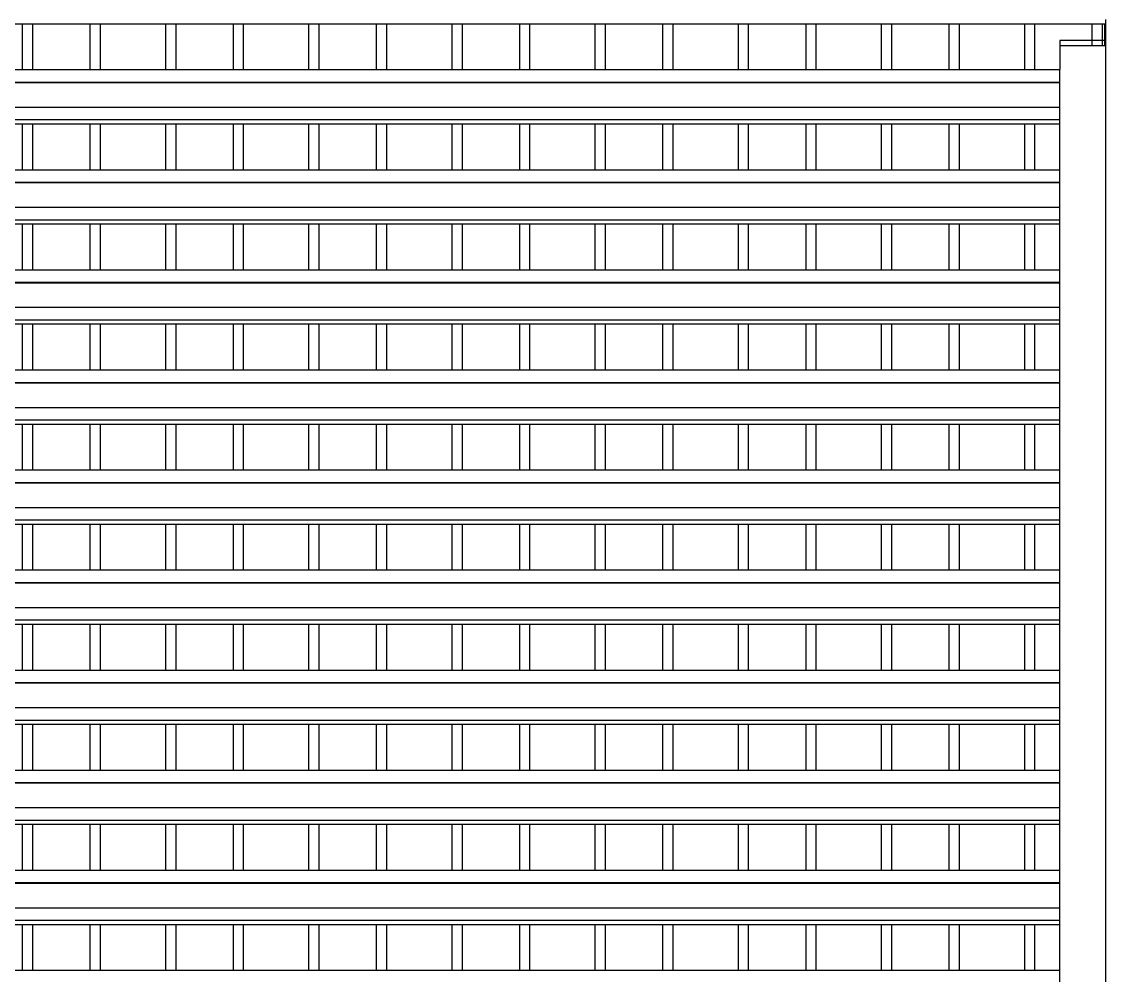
# Model space of a CAD drawing. Extents: x -60 to 60, y -13 to 16.
# Drawn here: x -29.692 to -27.554, y 10.072 to 11.952 of the extents above; entities that cross this region are included whole.
import ezdxf

# ---------------------------------------------------------------- set-up
doc = ezdxf.new("R2010")
doc.units = 0
doc.layers.get('0').update_dxf_attribs({"linetype": 'CONTINUOUS'})

msp = doc.modelspace()

# ---------------------------------------------------------------- linework, layer by layer
for p, q in [((-27.5536, 11.9562), (-27.5536, 11.948)), ((-29.8184, 11.948), (-29.6896, 11.948)), ((-29.6896, 11.8576), (-29.6896, 11.948)), ((-29.6896, 11.948), (-29.6694, 11.948)), ((-29.6694, 11.8576), (-29.6694, 11.948)), ((-29.6694, 11.948), (-29.5562, 11.948)), ((-29.5562, 11.8576), (-29.5562, 11.948)), ((-29.5562, 11.948), (-29.536, 11.948)), ((-29.536, 11.8576), (-29.536, 11.948)), ((-29.536, 11.948), (-29.4071, 11.948)), ((-29.4071, 11.8576), (-29.4071, 11.948)), ((-29.4071, 11.948), (-29.387, 11.948)), ((-29.387, 11.8576), (-29.387, 11.948)), ((-29.387, 11.948), (-29.2738, 11.948)), ((-29.2738, 11.8576), (-29.2738, 11.948)), ((-29.2738, 11.948), (-29.2536, 11.948)), ((-29.2536, 11.8576), (-29.2536, 11.948)), ((-29.2536, 11.948), (-29.1247, 11.948)), ((-29.1247, 11.8576), (-29.1247, 11.948)), ((-29.1247, 11.948), (-29.1046, 11.948)), ((-29.1046, 11.8576), (-29.1046, 11.948)), ((-29.1046, 11.948), (-28.9913, 11.948)), ((-28.9913, 11.8576), (-28.9913, 11.948)), ((-28.9913, 11.948), (-28.9712, 11.948)), ((-28.9712, 11.8576), (-28.9712, 11.948)), ((-28.9712, 11.948), (-28.8423, 11.948)), ((-28.8423, 11.8576), (-28.8423, 11.948)), ((-28.8423, 11.948), (-28.8221, 11.948)), ((-28.8221, 11.8576), (-28.8221, 11.948)), ((-28.8221, 11.948), (-28.7089, 11.948)), ((-28.7089, 11.8576), (-28.7089, 11.948)), ((-28.7089, 11.948), (-28.6888, 11.948)), ((-28.6888, 11.8576), (-28.6888, 11.948)), ((-28.6888, 11.948), (-28.5599, 11.948)), ((-28.5599, 11.8576), (-28.5599, 11.948)), ((-28.5599, 11.948), (-28.5397, 11.948)), ((-28.5397, 11.8576), (-28.5397, 11.948)), ((-28.5397, 11.948), (-28.4265, 11.948)), ((-28.4265, 11.8576), (-28.4265, 11.948)), ((-28.4265, 11.948), (-28.4063, 11.948)), ((-28.4063, 11.8576), (-28.4063, 11.948)), ((-28.4063, 11.948), (-28.2775, 11.948)), ((-28.2775, 11.8576), (-28.2775, 11.948)), ((-28.2775, 11.948), (-28.2573, 11.948)), ((-28.2573, 11.8576), (-28.2573, 11.948)), ((-28.2573, 11.948), (-28.1441, 11.948)), ((-28.1441, 11.8576), (-28.1441, 11.948)), ((-28.1441, 11.948), (-28.1239, 11.948)), ((-28.1239, 11.8576), (-28.1239, 11.948)), ((-28.1239, 11.948), (-27.9951, 11.948)), ((-27.9951, 11.8576), (-27.9951, 11.948)), ((-27.9951, 11.948), (-27.9749, 11.948)), ((-27.9749, 11.8576), (-27.9749, 11.948)), ((-27.9749, 11.948), (-27.8617, 11.948)), ((-27.8617, 11.8576), (-27.8617, 11.948)), ((-27.8617, 11.948), (-27.8415, 11.948)), ((-27.8415, 11.8576), (-27.8415, 11.948)), ((-27.8415, 11.948), (-27.7127, 11.948)), ((-27.7127, 11.8576), (-27.7127, 11.948)), ((-27.7127, 11.948), (-27.6925, 11.948)), ((-27.6925, 11.8576), (-27.6925, 11.948)), ((-27.6925, 11.948), (-27.5793, 11.948)), ((-27.5793, 11.9149), (-27.5793, 11.948)), ((-27.5793, 11.948), (-27.5591, 11.948)), ((-27.5591, 11.9149), (-27.5591, 11.948)), ((-27.5591, 11.948), (-27.5552, 11.948)), ((-27.5552, 11.948), (-27.5552, 11.9149)), ((-27.5552, 11.948), (-27.5536, 11.948)), ((-27.5536, 11.948), (-27.5536, 11.9149)), ((-27.5793, 11.9149), (-27.6436, 11.9149)), ((-27.6436, 11.9149), (-27.6436, 11.905)), ((-27.5793, 11.905), (-27.5793, 11.9149)), ((-27.5591, 11.9149), (-27.5793, 11.9149)), ((-27.5591, 11.905), (-27.5591, 11.9149)), ((-27.5552, 11.9149), (-27.5591, 11.9149)), ((-27.5552, 11.9149), (-27.5552, 11.905)), ((-27.5536, 11.9149), (-27.5552, 11.9149)), ((-27.5536, 11.9149), (-27.5536, 11.905)), ((-27.6436, 11.905), (-27.5793, 11.905)), ((-27.6436, 11.905), (-27.6436, 11.8576)), ((-27.5793, 11.905), (-27.5591, 11.905)), ((-27.5591, 11.905), (-27.5552, 11.905)), ((-27.5552, 11.905), (-27.5536, 11.905)), ((-27.5536, 11.905), (-27.5536, 5.9664)), ((-29.8184, 11.8576), (-29.6896, 11.8576)), ((-29.6896, 11.8576), (-29.6694, 11.8576)), ((-29.6694, 11.8576), (-29.5562, 11.8576)), ((-29.5562, 11.8576), (-29.536, 11.8576)), ((-29.536, 11.8576), (-29.4071, 11.8576)), ((-29.4071, 11.8576), (-29.387, 11.8576)), ((-29.387, 11.8576), (-29.2738, 11.8576)), ((-29.2738, 11.8576), (-29.2536, 11.8576)), ((-29.2536, 11.8576), (-29.1247, 11.8576)), ((-29.1247, 11.8576), (-29.1046, 11.8576)), ((-29.1046, 11.8576), (-28.9913, 11.8576)), ((-28.9913, 11.8576), (-28.9712, 11.8576)), ((-28.9712, 11.8576), (-28.8423, 11.8576)), ((-28.8423, 11.8576), (-28.8221, 11.8576)), ((-28.8221, 11.8576), (-28.7089, 11.8576)), ((-28.7089, 11.8576), (-28.6888, 11.8576)), ((-28.6888, 11.8576), (-28.5599, 11.8576)), ((-28.5599, 11.8576), (-28.5397, 11.8576)), ((-28.5397, 11.8576), (-28.4265, 11.8576)), ((-28.4265, 11.8576), (-28.4063, 11.8576)), ((-28.4063, 11.8576), (-28.2775, 11.8576)), ((-28.2775, 11.8576), (-28.2573, 11.8576)), ((-28.2573, 11.8576), (-28.1441, 11.8576)), ((-28.1441, 11.8576), (-28.1239, 11.8576)), ((-28.1239, 11.8576), (-27.9951, 11.8576)), ((-27.9951, 11.8576), (-27.9749, 11.8576)), ((-27.9749, 11.8576), (-27.8617, 11.8576)), ((-27.8617, 11.8576), (-27.8415, 11.8576)), ((-27.8415, 11.8576), (-27.7127, 11.8576)), ((-27.7127, 11.8576), (-27.6925, 11.8576)), ((-27.6925, 11.8576), (-27.6436, 11.8576)), ((-27.6436, 11.8329), (-27.6436, 11.8576)), ((-30.2482, 11.8329), (-27.6436, 11.8329)), ((-30.2482, 11.8321), (-27.6436, 11.8321)), ((-27.6436, 11.8321), (-27.6436, 11.8329)), ((-27.6436, 11.7836), (-27.6436, 11.8321)), ((-30.2482, 11.7836), (-27.6436, 11.7836)), ((-27.6436, 11.759), (-27.6436, 11.7836)), ((-30.2482, 11.759), (-27.6436, 11.759)), ((-27.6436, 11.7507), (-27.6436, 11.759)), ((-29.8184, 11.7507), (-29.6896, 11.7507)), ((-29.6896, 11.6603), (-29.6896, 11.7507)), ((-29.6896, 11.7507), (-29.6694, 11.7507)), ((-29.6694, 11.6603), (-29.6694, 11.7507)), ((-29.6694, 11.7507), (-29.5562, 11.7507)), ((-29.5562, 11.6603), (-29.5562, 11.7507)), ((-29.5562, 11.7507), (-29.536, 11.7507)), ((-29.536, 11.6603), (-29.536, 11.7507)), ((-29.536, 11.7507), (-29.4071, 11.7507)), ((-29.4071, 11.6603), (-29.4071, 11.7507)), ((-29.4071, 11.7507), (-29.387, 11.7507)), ((-29.387, 11.6603), (-29.387, 11.7507)), ((-29.387, 11.7507), (-29.2738, 11.7507)), ((-29.2738, 11.6603), (-29.2738, 11.7507)), ((-29.2738, 11.7507), (-29.2536, 11.7507)), ((-29.2536, 11.6603), (-29.2536, 11.7507)), ((-29.2536, 11.7507), (-29.1247, 11.7507)), ((-29.1247, 11.6603), (-29.1247, 11.7507)), ((-29.1247, 11.7507), (-29.1046, 11.7507)), ((-29.1046, 11.6603), (-29.1046, 11.7507)), ((-29.1046, 11.7507), (-28.9913, 11.7507)), ((-28.9913, 11.6603), (-28.9913, 11.7507)), ((-28.9913, 11.7507), (-28.9712, 11.7507)), ((-28.9712, 11.6603), (-28.9712, 11.7507)), ((-28.9712, 11.7507), (-28.8423, 11.7507)), ((-28.8423, 11.6603), (-28.8423, 11.7507)), ((-28.8423, 11.7507), (-28.8221, 11.7507)), ((-28.8221, 11.6603), (-28.8221, 11.7507)), ((-28.8221, 11.7507), (-28.7089, 11.7507)), ((-28.7089, 11.6603), (-28.7089, 11.7507)), ((-28.7089, 11.7507), (-28.6888, 11.7507)), ((-28.6888, 11.6603), (-28.6888, 11.7507)), ((-28.6888, 11.7507), (-28.5599, 11.7507)), ((-28.5599, 11.6603), (-28.5599, 11.7507)), ((-28.5599, 11.7507), (-28.5397, 11.7507)), ((-28.5397, 11.6603), (-28.5397, 11.7507)), ((-28.5397, 11.7507), (-28.4265, 11.7507)), ((-28.4265, 11.6603), (-28.4265, 11.7507)), ((-28.4265, 11.7507), (-28.4063, 11.7507)), ((-28.4063, 11.6603), (-28.4063, 11.7507)), ((-28.4063, 11.7507), (-28.2775, 11.7507)), ((-28.2775, 11.6603), (-28.2775, 11.7507)), ((-28.2775, 11.7507), (-28.2573, 11.7507)), ((-28.2573, 11.6603), (-28.2573, 11.7507)), ((-28.2573, 11.7507), (-28.1441, 11.7507)), ((-28.1441, 11.6603), (-28.1441, 11.7507)), ((-28.1441, 11.7507), (-28.1239, 11.7507)), ((-28.1239, 11.6603), (-28.1239, 11.7507)), ((-28.1239, 11.7507), (-27.9951, 11.7507)), ((-27.9951, 11.6603), (-27.9951, 11.7507)), ((-27.9951, 11.7507), (-27.9749, 11.7507)), ((-27.9749, 11.6603), (-27.9749, 11.7507)), ((-27.9749, 11.7507), (-27.8617, 11.7507)), ((-27.8617, 11.6603), (-27.8617, 11.7507)), ((-27.8617, 11.7507), (-27.8415, 11.7507)), ((-27.8415, 11.6603), (-27.8415, 11.7507)), ((-27.8415, 11.7507), (-27.7127, 11.7507)), ((-27.7127, 11.6603), (-27.7127, 11.7507)), ((-27.7127, 11.7507), (-27.6925, 11.7507)), ((-27.6925, 11.6603), (-27.6925, 11.7507)), ((-27.6925, 11.7507), (-27.6436, 11.7507)), ((-27.6436, 11.6603), (-27.6436, 11.7507)), ((-29.8184, 11.6603), (-29.6896, 11.6603)), ((-29.6896, 11.6603), (-29.6694, 11.6603)), ((-29.6694, 11.6603), (-29.5562, 11.6603)), ((-29.5562, 11.6603), (-29.536, 11.6603)), ((-29.536, 11.6603), (-29.4071, 11.6603)), ((-29.4071, 11.6603), (-29.387, 11.6603)), ((-29.387, 11.6603), (-29.2738, 11.6603)), ((-29.2738, 11.6603), (-29.2536, 11.6603)), ((-29.2536, 11.6603), (-29.1247, 11.6603)), ((-29.1247, 11.6603), (-29.1046, 11.6603)), ((-29.1046, 11.6603), (-28.9913, 11.6603)), ((-28.9913, 11.6603), (-28.9712, 11.6603)), ((-28.9712, 11.6603), (-28.8423, 11.6603)), ((-28.8423, 11.6603), (-28.8221, 11.6603)), ((-28.8221, 11.6603), (-28.7089, 11.6603)), ((-28.7089, 11.6603), (-28.6888, 11.6603)), ((-28.6888, 11.6603), (-28.5599, 11.6603)), ((-28.5599, 11.6603), (-28.5397, 11.6603)), ((-28.5397, 11.6603), (-28.4265, 11.6603)), ((-28.4265, 11.6603), (-28.4063, 11.6603)), ((-28.4063, 11.6603), (-28.2775, 11.6603)), ((-28.2775, 11.6603), (-28.2573, 11.6603)), ((-28.2573, 11.6603), (-28.1441, 11.6603)), ((-28.1441, 11.6603), (-28.1239, 11.6603)), ((-28.1239, 11.6603), (-27.9951, 11.6603)), ((-27.9951, 11.6603), (-27.9749, 11.6603)), ((-27.9749, 11.6603), (-27.8617, 11.6603)), ((-27.8617, 11.6603), (-27.8415, 11.6603)), ((-27.8415, 11.6603), (-27.7127, 11.6603)), ((-27.7127, 11.6603), (-27.6925, 11.6603)), ((-27.6925, 11.6603), (-27.6436, 11.6603)), ((-27.6436, 11.6357), (-27.6436, 11.6603)), ((-30.2482, 11.6357), (-27.6436, 11.6357)), ((-30.2482, 11.6348), (-27.6436, 11.6348)), ((-27.6436, 11.6348), (-27.6436, 11.6357)), ((-27.6436, 11.5863), (-27.6436, 11.6348)), ((-30.2482, 11.5863), (-27.6436, 11.5863)), ((-27.6436, 11.5617), (-27.6436, 11.5863)), ((-30.2482, 11.5617), (-27.6436, 11.5617)), ((-29.8184, 11.5535), (-29.6896, 11.5535)), ((-29.6896, 11.463), (-29.6896, 11.5535)), ((-29.6896, 11.5535), (-29.6694, 11.5535)), ((-29.6694, 11.463), (-29.6694, 11.5535)), ((-29.6694, 11.5535), (-29.5562, 11.5535)), ((-29.5562, 11.463), (-29.5562, 11.5535)), ((-29.5562, 11.5535), (-29.536, 11.5535)), ((-29.536, 11.463), (-29.536, 11.5535)), ((-29.536, 11.5535), (-29.4071, 11.5535)), ((-29.4071, 11.463), (-29.4071, 11.5535)), ((-29.4071, 11.5535), (-29.387, 11.5535)), ((-29.387, 11.463), (-29.387, 11.5535)), ((-29.387, 11.5535), (-29.2738, 11.5535)), ((-29.2738, 11.463), (-29.2738, 11.5535)), ((-29.2738, 11.5535), (-29.2536, 11.5535)), ((-29.2536, 11.463), (-29.2536, 11.5535)), ((-29.2536, 11.5535), (-29.1247, 11.5535)), ((-29.1247, 11.463), (-29.1247, 11.5535)), ((-29.1247, 11.5535), (-29.1046, 11.5535)), ((-29.1046, 11.463), (-29.1046, 11.5535)), ((-29.1046, 11.5535), (-28.9913, 11.5535)), ((-28.9913, 11.463), (-28.9913, 11.5535)), ((-28.9913, 11.5535), (-28.9712, 11.5535)), ((-28.9712, 11.463), (-28.9712, 11.5535)), ((-28.9712, 11.5535), (-28.8423, 11.5535)), ((-28.8423, 11.463), (-28.8423, 11.5535)), ((-28.8423, 11.5535), (-28.8221, 11.5535)), ((-28.8221, 11.463), (-28.8221, 11.5535)), ((-28.8221, 11.5535), (-28.7089, 11.5535)), ((-28.7089, 11.463), (-28.7089, 11.5535)), ((-28.7089, 11.5535), (-28.6888, 11.5535)), ((-28.6888, 11.463), (-28.6888, 11.5535)), ((-28.6888, 11.5535), (-28.5599, 11.5535)), ((-28.5599, 11.463), (-28.5599, 11.5535)), ((-28.5599, 11.5535), (-28.5397, 11.5535)), ((-28.5397, 11.463), (-28.5397, 11.5535)), ((-28.5397, 11.5535), (-28.4265, 11.5535)), ((-28.4265, 11.463), (-28.4265, 11.5535)), ((-28.4265, 11.5535), (-28.4063, 11.5535)), ((-28.4063, 11.463), (-28.4063, 11.5535)), ((-28.4063, 11.5535), (-28.2775, 11.5535)), ((-28.2775, 11.463), (-28.2775, 11.5535)), ((-28.2775, 11.5535), (-28.2573, 11.5535)), ((-28.2573, 11.463), (-28.2573, 11.5535)), ((-28.2573, 11.5535), (-28.1441, 11.5535)), ((-28.1441, 11.463), (-28.1441, 11.5535)), ((-28.1441, 11.5535), (-28.1239, 11.5535)), ((-28.1239, 11.463), (-28.1239, 11.5535)), ((-28.1239, 11.5535), (-27.9951, 11.5535)), ((-27.9951, 11.463), (-27.9951, 11.5535)), ((-27.9951, 11.5535), (-27.9749, 11.5535)), ((-27.9749, 11.463), (-27.9749, 11.5535)), ((-27.9749, 11.5535), (-27.8617, 11.5535)), ((-27.8617, 11.463), (-27.8617, 11.5535)), ((-27.8617, 11.5535), (-27.8415, 11.5535)), ((-27.8415, 11.463), (-27.8415, 11.5535)), ((-27.8415, 11.5535), (-27.7127, 11.5535)), ((-27.7127, 11.463), (-27.7127, 11.5535)), ((-27.7127, 11.5535), (-27.6925, 11.5535)), ((-27.6925, 11.463), (-27.6925, 11.5535)), ((-27.6925, 11.5535), (-27.6436, 11.5535)), ((-27.6436, 11.5535), (-27.6436, 11.5617)), ((-27.6436, 11.463), (-27.6436, 11.5535)), ((-29.8184, 11.463), (-29.6896, 11.463)), ((-29.6896, 11.463), (-29.6694, 11.463)), ((-29.6694, 11.463), (-29.5562, 11.463)), ((-29.5562, 11.463), (-29.536, 11.463)), ((-29.536, 11.463), (-29.4071, 11.463)), ((-29.4071, 11.463), (-29.387, 11.463)), ((-29.387, 11.463), (-29.2738, 11.463)), ((-29.2738, 11.463), (-29.2536, 11.463)), ((-29.2536, 11.463), (-29.1247, 11.463)), ((-29.1247, 11.463), (-29.1046, 11.463)), ((-29.1046, 11.463), (-28.9913, 11.463)), ((-28.9913, 11.463), (-28.9712, 11.463)), ((-28.9712, 11.463), (-28.8423, 11.463)), ((-28.8423, 11.463), (-28.8221, 11.463)), ((-28.8221, 11.463), (-28.7089, 11.463)), ((-28.7089, 11.463), (-28.6888, 11.463)), ((-28.6888, 11.463), (-28.5599, 11.463)), ((-28.5599, 11.463), (-28.5397, 11.463)), ((-28.5397, 11.463), (-28.4265, 11.463)), ((-28.4265, 11.463), (-28.4063, 11.463)), ((-28.4063, 11.463), (-28.2775, 11.463)), ((-28.2775, 11.463), (-28.2573, 11.463)), ((-28.2573, 11.463), (-28.1441, 11.463)), ((-28.1441, 11.463), (-28.1239, 11.463)), ((-28.1239, 11.463), (-27.9951, 11.463)), ((-27.9951, 11.463), (-27.9749, 11.463)), ((-27.9749, 11.463), (-27.8617, 11.463)), ((-27.8617, 11.463), (-27.8415, 11.463)), ((-27.8415, 11.463), (-27.7127, 11.463)), ((-27.7127, 11.463), (-27.6925, 11.463)), ((-27.6925, 11.463), (-27.6436, 11.463)), ((-27.6436, 11.4384), (-27.6436, 11.463)), ((-30.2482, 11.4384), (-27.6436, 11.4384)), ((-27.6436, 11.4376), (-27.6436, 11.4384)), ((-30.2482, 11.4376), (-27.6436, 11.4376)), ((-27.6436, 11.3891), (-27.6436, 11.4376)), ((-30.2482, 11.3891), (-27.6436, 11.3891)), ((-27.6436, 11.3644), (-27.6436, 11.3891)), ((-30.2482, 11.3644), (-27.6436, 11.3644)), ((-29.8184, 11.3562), (-29.6896, 11.3562)), ((-29.6896, 11.2658), (-29.6896, 11.3562)), ((-29.6896, 11.3562), (-29.6694, 11.3562)), ((-29.6694, 11.2658), (-29.6694, 11.3562)), ((-29.6694, 11.3562), (-29.5562, 11.3562)), ((-29.5562, 11.2658), (-29.5562, 11.3562)), ((-29.5562, 11.3562), (-29.536, 11.3562)), ((-29.536, 11.2658), (-29.536, 11.3562)), ((-29.536, 11.3562), (-29.4071, 11.3562)), ((-29.4071, 11.2658), (-29.4071, 11.3562)), ((-29.4071, 11.3562), (-29.387, 11.3562)), ((-29.387, 11.2658), (-29.387, 11.3562)), ((-29.387, 11.3562), (-29.2738, 11.3562)), ((-29.2738, 11.2658), (-29.2738, 11.3562)), ((-29.2738, 11.3562), (-29.2536, 11.3562)), ((-29.2536, 11.2658), (-29.2536, 11.3562)), ((-29.2536, 11.3562), (-29.1247, 11.3562)), ((-29.1247, 11.2658), (-29.1247, 11.3562)), ((-29.1247, 11.3562), (-29.1046, 11.3562)), ((-29.1046, 11.2658), (-29.1046, 11.3562)), ((-29.1046, 11.3562), (-28.9913, 11.3562)), ((-28.9913, 11.2658), (-28.9913, 11.3562)), ((-28.9913, 11.3562), (-28.9712, 11.3562)), ((-28.9712, 11.2658), (-28.9712, 11.3562)), ((-28.9712, 11.3562), (-28.8423, 11.3562)), ((-28.8423, 11.2658), (-28.8423, 11.3562)), ((-28.8423, 11.3562), (-28.8221, 11.3562)), ((-28.8221, 11.2658), (-28.8221, 11.3562)), ((-28.8221, 11.3562), (-28.7089, 11.3562)), ((-28.7089, 11.2658), (-28.7089, 11.3562)), ((-28.7089, 11.3562), (-28.6888, 11.3562)), ((-28.6888, 11.2658), (-28.6888, 11.3562)), ((-28.6888, 11.3562), (-28.5599, 11.3562)), ((-28.5599, 11.2658), (-28.5599, 11.3562)), ((-28.5599, 11.3562), (-28.5397, 11.3562)), ((-28.5397, 11.2658), (-28.5397, 11.3562)), ((-28.5397, 11.3562), (-28.4265, 11.3562)), ((-28.4265, 11.2658), (-28.4265, 11.3562)), ((-28.4265, 11.3562), (-28.4063, 11.3562)), ((-28.4063, 11.2658), (-28.4063, 11.3562)), ((-28.4063, 11.3562), (-28.2775, 11.3562)), ((-28.2775, 11.2658), (-28.2775, 11.3562)), ((-28.2775, 11.3562), (-28.2573, 11.3562)), ((-28.2573, 11.2658), (-28.2573, 11.3562)), ((-28.2573, 11.3562), (-28.1441, 11.3562)), ((-28.1441, 11.2658), (-28.1441, 11.3562)), ((-28.1441, 11.3562), (-28.1239, 11.3562)), ((-28.1239, 11.2658), (-28.1239, 11.3562)), ((-28.1239, 11.3562), (-27.9951, 11.3562)), ((-27.9951, 11.2658), (-27.9951, 11.3562)), ((-27.9951, 11.3562), (-27.9749, 11.3562)), ((-27.9749, 11.2658), (-27.9749, 11.3562)), ((-27.9749, 11.3562), (-27.8617, 11.3562)), ((-27.8617, 11.2658), (-27.8617, 11.3562)), ((-27.8617, 11.3562), (-27.8415, 11.3562)), ((-27.8415, 11.2658), (-27.8415, 11.3562)), ((-27.8415, 11.3562), (-27.7127, 11.3562)), ((-27.7127, 11.2658), (-27.7127, 11.3562)), ((-27.7127, 11.3562), (-27.6925, 11.3562)), ((-27.6925, 11.2658), (-27.6925, 11.3562)), ((-27.6925, 11.3562), (-27.6436, 11.3562)), ((-27.6436, 11.3562), (-27.6436, 11.3644)), ((-27.6436, 11.2658), (-27.6436, 11.3562)), ((-29.8184, 11.2658), (-29.6896, 11.2658)), ((-29.6896, 11.2658), (-29.6694, 11.2658)), ((-29.6694, 11.2658), (-29.5562, 11.2658)), ((-29.5562, 11.2658), (-29.536, 11.2658)), ((-29.536, 11.2658), (-29.4071, 11.2658)), ((-29.4071, 11.2658), (-29.387, 11.2658)), ((-29.387, 11.2658), (-29.2738, 11.2658)), ((-29.2738, 11.2658), (-29.2536, 11.2658)), ((-29.2536, 11.2658), (-29.1247, 11.2658)), ((-29.1247, 11.2658), (-29.1046, 11.2658)), ((-29.1046, 11.2658), (-28.9913, 11.2658)), ((-28.9913, 11.2658), (-28.9712, 11.2658)), ((-28.9712, 11.2658), (-28.8423, 11.2658)), ((-28.8423, 11.2658), (-28.8221, 11.2658)), ((-28.8221, 11.2658), (-28.7089, 11.2658)), ((-28.7089, 11.2658), (-28.6888, 11.2658)), ((-28.6888, 11.2658), (-28.5599, 11.2658)), ((-28.5599, 11.2658), (-28.5397, 11.2658)), ((-28.5397, 11.2658), (-28.4265, 11.2658)), ((-28.4265, 11.2658), (-28.4063, 11.2658)), ((-28.4063, 11.2658), (-28.2775, 11.2658)), ((-28.2775, 11.2658), (-28.2573, 11.2658)), ((-28.2573, 11.2658), (-28.1441, 11.2658)), ((-28.1441, 11.2658), (-28.1239, 11.2658)), ((-28.1239, 11.2658), (-27.9951, 11.2658)), ((-27.9951, 11.2658), (-27.9749, 11.2658)), ((-27.9749, 11.2658), (-27.8617, 11.2658)), ((-27.8617, 11.2658), (-27.8415, 11.2658)), ((-27.8415, 11.2658), (-27.7127, 11.2658)), ((-27.7127, 11.2658), (-27.6925, 11.2658)), ((-27.6925, 11.2658), (-27.6436, 11.2658)), ((-27.6436, 11.2411), (-27.6436, 11.2658)), ((-30.2482, 11.2411), (-27.6436, 11.2411)), ((-30.2482, 11.2403), (-27.6436, 11.2403)), ((-27.6436, 11.2403), (-27.6436, 11.2411)), ((-27.6436, 11.1918), (-27.6436, 11.2403)), ((-30.2482, 11.1918), (-27.6436, 11.1918)), ((-27.6436, 11.1671), (-27.6436, 11.1918)), ((-30.2482, 11.1671), (-27.6436, 11.1671)), ((-27.6436, 11.1589), (-27.6436, 11.1671)), ((-29.8184, 11.1589), (-29.6896, 11.1589)), ((-29.6896, 11.0685), (-29.6896, 11.1589)), ((-29.6896, 11.1589), (-29.6694, 11.1589)), ((-29.6694, 11.0685), (-29.6694, 11.1589)), ((-29.6694, 11.1589), (-29.5562, 11.1589)), ((-29.5562, 11.0685), (-29.5562, 11.1589)), ((-29.5562, 11.1589), (-29.536, 11.1589)), ((-29.536, 11.0685), (-29.536, 11.1589)), ((-29.536, 11.1589), (-29.4071, 11.1589)), ((-29.4071, 11.0685), (-29.4071, 11.1589)), ((-29.4071, 11.1589), (-29.387, 11.1589)), ((-29.387, 11.0685), (-29.387, 11.1589)), ((-29.387, 11.1589), (-29.2738, 11.1589)), ((-29.2738, 11.0685), (-29.2738, 11.1589)), ((-29.2738, 11.1589), (-29.2536, 11.1589)), ((-29.2536, 11.0685), (-29.2536, 11.1589)), ((-29.2536, 11.1589), (-29.1247, 11.1589)), ((-29.1247, 11.0685), (-29.1247, 11.1589)), ((-29.1247, 11.1589), (-29.1046, 11.1589)), ((-29.1046, 11.0685), (-29.1046, 11.1589)), ((-29.1046, 11.1589), (-28.9913, 11.1589)), ((-28.9913, 11.0685), (-28.9913, 11.1589)), ((-28.9913, 11.1589), (-28.9712, 11.1589)), ((-28.9712, 11.0685), (-28.9712, 11.1589)), ((-28.9712, 11.1589), (-28.8423, 11.1589)), ((-28.8423, 11.0685), (-28.8423, 11.1589)), ((-28.8423, 11.1589), (-28.8221, 11.1589)), ((-28.8221, 11.0685), (-28.8221, 11.1589)), ((-28.8221, 11.1589), (-28.7089, 11.1589)), ((-28.7089, 11.0685), (-28.7089, 11.1589)), ((-28.7089, 11.1589), (-28.6888, 11.1589)), ((-28.6888, 11.0685), (-28.6888, 11.1589)), ((-28.6888, 11.1589), (-28.5599, 11.1589)), ((-28.5599, 11.0685), (-28.5599, 11.1589)), ((-28.5599, 11.1589), (-28.5397, 11.1589)), ((-28.5397, 11.0685), (-28.5397, 11.1589)), ((-28.5397, 11.1589), (-28.4265, 11.1589)), ((-28.4265, 11.0685), (-28.4265, 11.1589)), ((-28.4265, 11.1589), (-28.4063, 11.1589)), ((-28.4063, 11.0685), (-28.4063, 11.1589)), ((-28.4063, 11.1589), (-28.2775, 11.1589)), ((-28.2775, 11.0685), (-28.2775, 11.1589)), ((-28.2775, 11.1589), (-28.2573, 11.1589)), ((-28.2573, 11.0685), (-28.2573, 11.1589)), ((-28.2573, 11.1589), (-28.1441, 11.1589)), ((-28.1441, 11.0685), (-28.1441, 11.1589)), ((-28.1441, 11.1589), (-28.1239, 11.1589)), ((-28.1239, 11.0685), (-28.1239, 11.1589)), ((-28.1239, 11.1589), (-27.9951, 11.1589)), ((-27.9951, 11.0685), (-27.9951, 11.1589)), ((-27.9951, 11.1589), (-27.9749, 11.1589)), ((-27.9749, 11.0685), (-27.9749, 11.1589)), ((-27.9749, 11.1589), (-27.8617, 11.1589)), ((-27.8617, 11.0685), (-27.8617, 11.1589)), ((-27.8617, 11.1589), (-27.8415, 11.1589)), ((-27.8415, 11.0685), (-27.8415, 11.1589)), ((-27.8415, 11.1589), (-27.7127, 11.1589)), ((-27.7127, 11.0685), (-27.7127, 11.1589)), ((-27.7127, 11.1589), (-27.6925, 11.1589)), ((-27.6925, 11.0685), (-27.6925, 11.1589)), ((-27.6925, 11.1589), (-27.6436, 11.1589)), ((-27.6436, 11.0685), (-27.6436, 11.1589)), ((-29.8184, 11.0685), (-29.6896, 11.0685)), ((-29.6896, 11.0685), (-29.6694, 11.0685)), ((-29.6694, 11.0685), (-29.5562, 11.0685)), ((-29.5562, 11.0685), (-29.536, 11.0685)), ((-29.536, 11.0685), (-29.4071, 11.0685)), ((-29.4071, 11.0685), (-29.387, 11.0685)), ((-29.387, 11.0685), (-29.2738, 11.0685)), ((-29.2738, 11.0685), (-29.2536, 11.0685)), ((-29.2536, 11.0685), (-29.1247, 11.0685)), ((-29.1247, 11.0685), (-29.1046, 11.0685)), ((-29.1046, 11.0685), (-28.9913, 11.0685)), ((-28.9913, 11.0685), (-28.9712, 11.0685)), ((-28.9712, 11.0685), (-28.8423, 11.0685)), ((-28.8423, 11.0685), (-28.8221, 11.0685)), ((-28.8221, 11.0685), (-28.7089, 11.0685)), ((-28.7089, 11.0685), (-28.6888, 11.0685)), ((-28.6888, 11.0685), (-28.5599, 11.0685)), ((-28.5599, 11.0685), (-28.5397, 11.0685)), ((-28.5397, 11.0685), (-28.4265, 11.0685)), ((-28.4265, 11.0685), (-28.4063, 11.0685)), ((-28.4063, 11.0685), (-28.2775, 11.0685)), ((-28.2775, 11.0685), (-28.2573, 11.0685)), ((-28.2573, 11.0685), (-28.1441, 11.0685)), ((-28.1441, 11.0685), (-28.1239, 11.0685)), ((-28.1239, 11.0685), (-27.9951, 11.0685)), ((-27.9951, 11.0685), (-27.9749, 11.0685)), ((-27.9749, 11.0685), (-27.8617, 11.0685)), ((-27.8617, 11.0685), (-27.8415, 11.0685)), ((-27.8415, 11.0685), (-27.7127, 11.0685)), ((-27.7127, 11.0685), (-27.6925, 11.0685)), ((-27.6925, 11.0685), (-27.6436, 11.0685)), ((-27.6436, 11.0438), (-27.6436, 11.0685)), ((-30.2482, 11.0438), (-27.6436, 11.0438)), ((-30.2482, 11.043), (-27.6436, 11.043)), ((-27.6436, 11.043), (-27.6436, 11.0438)), ((-27.6436, 10.9945), (-27.6436, 11.043)), ((-30.2482, 10.9945), (-27.6436, 10.9945)), ((-27.6436, 10.9699), (-27.6436, 10.9945)), ((-30.2482, 10.9699), (-27.6436, 10.9699)), ((-27.6436, 10.9616), (-27.6436, 10.9699)), ((-29.8184, 10.9616), (-29.6896, 10.9616)), ((-29.6896, 10.8712), (-29.6896, 10.9616)), ((-29.6896, 10.9616), (-29.6694, 10.9616)), ((-29.6694, 10.8712), (-29.6694, 10.9616)), ((-29.6694, 10.9616), (-29.5562, 10.9616)), ((-29.5562, 10.8712), (-29.5562, 10.9616)), ((-29.5562, 10.9616), (-29.536, 10.9616)), ((-29.536, 10.8712), (-29.536, 10.9616)), ((-29.536, 10.9616), (-29.4071, 10.9616)), ((-29.4071, 10.8712), (-29.4071, 10.9616)), ((-29.4071, 10.9616), (-29.387, 10.9616)), ((-29.387, 10.8712), (-29.387, 10.9616)), ((-29.387, 10.9616), (-29.2738, 10.9616)), ((-29.2738, 10.8712), (-29.2738, 10.9616)), ((-29.2738, 10.9616), (-29.2536, 10.9616)), ((-29.2536, 10.8712), (-29.2536, 10.9616)), ((-29.2536, 10.9616), (-29.1247, 10.9616)), ((-29.1247, 10.8712), (-29.1247, 10.9616)), ((-29.1247, 10.9616), (-29.1046, 10.9616)), ((-29.1046, 10.8712), (-29.1046, 10.9616)), ((-29.1046, 10.9616), (-28.9913, 10.9616)), ((-28.9913, 10.8712), (-28.9913, 10.9616)), ((-28.9913, 10.9616), (-28.9712, 10.9616)), ((-28.9712, 10.8712), (-28.9712, 10.9616)), ((-28.9712, 10.9616), (-28.8423, 10.9616)), ((-28.8423, 10.8712), (-28.8423, 10.9616)), ((-28.8423, 10.9616), (-28.8221, 10.9616)), ((-28.8221, 10.8712), (-28.8221, 10.9616)), ((-28.8221, 10.9616), (-28.7089, 10.9616)), ((-28.7089, 10.8712), (-28.7089, 10.9616)), ((-28.7089, 10.9616), (-28.6888, 10.9616)), ((-28.6888, 10.8712), (-28.6888, 10.9616)), ((-28.6888, 10.9616), (-28.5599, 10.9616)), ((-28.5599, 10.8712), (-28.5599, 10.9616)), ((-28.5599, 10.9616), (-28.5397, 10.9616)), ((-28.5397, 10.8712), (-28.5397, 10.9616)), ((-28.5397, 10.9616), (-28.4265, 10.9616)), ((-28.4265, 10.8712), (-28.4265, 10.9616)), ((-28.4265, 10.9616), (-28.4063, 10.9616)), ((-28.4063, 10.8712), (-28.4063, 10.9616)), ((-28.4063, 10.9616), (-28.2775, 10.9616)), ((-28.2775, 10.8712), (-28.2775, 10.9616)), ((-28.2775, 10.9616), (-28.2573, 10.9616)), ((-28.2573, 10.8712), (-28.2573, 10.9616)), ((-28.2573, 10.9616), (-28.1441, 10.9616)), ((-28.1441, 10.8712), (-28.1441, 10.9616)), ((-28.1441, 10.9616), (-28.1239, 10.9616)), ((-28.1239, 10.8712), (-28.1239, 10.9616)), ((-28.1239, 10.9616), (-27.9951, 10.9616)), ((-27.9951, 10.8712), (-27.9951, 10.9616)), ((-27.9951, 10.9616), (-27.9749, 10.9616)), ((-27.9749, 10.8712), (-27.9749, 10.9616)), ((-27.9749, 10.9616), (-27.8617, 10.9616)), ((-27.8617, 10.8712), (-27.8617, 10.9616)), ((-27.8617, 10.9616), (-27.8415, 10.9616)), ((-27.8415, 10.8712), (-27.8415, 10.9616)), ((-27.8415, 10.9616), (-27.7127, 10.9616)), ((-27.7127, 10.8712), (-27.7127, 10.9616)), ((-27.7127, 10.9616), (-27.6925, 10.9616)), ((-27.6925, 10.8712), (-27.6925, 10.9616)), ((-27.6925, 10.9616), (-27.6436, 10.9616)), ((-27.6436, 10.8712), (-27.6436, 10.9616)), ((-29.8184, 10.8712), (-29.6896, 10.8712)), ((-29.6896, 10.8712), (-29.6694, 10.8712)), ((-29.6694, 10.8712), (-29.5562, 10.8712)), ((-29.5562, 10.8712), (-29.536, 10.8712)), ((-29.536, 10.8712), (-29.4071, 10.8712)), ((-29.4071, 10.8712), (-29.387, 10.8712)), ((-29.387, 10.8712), (-29.2738, 10.8712)), ((-29.2738, 10.8712), (-29.2536, 10.8712)), ((-29.2536, 10.8712), (-29.1247, 10.8712)), ((-29.1247, 10.8712), (-29.1046, 10.8712)), ((-29.1046, 10.8712), (-28.9913, 10.8712)), ((-28.9913, 10.8712), (-28.9712, 10.8712)), ((-28.9712, 10.8712), (-28.8423, 10.8712)), ((-28.8423, 10.8712), (-28.8221, 10.8712)), ((-28.8221, 10.8712), (-28.7089, 10.8712)), ((-28.7089, 10.8712), (-28.6888, 10.8712)), ((-28.6888, 10.8712), (-28.5599, 10.8712)), ((-28.5599, 10.8712), (-28.5397, 10.8712)), ((-28.5397, 10.8712), (-28.4265, 10.8712)), ((-28.4265, 10.8712), (-28.4063, 10.8712)), ((-28.4063, 10.8712), (-28.2775, 10.8712)), ((-28.2775, 10.8712), (-28.2573, 10.8712)), ((-28.2573, 10.8712), (-28.1441, 10.8712)), ((-28.1441, 10.8712), (-28.1239, 10.8712)), ((-28.1239, 10.8712), (-27.9951, 10.8712)), ((-27.9951, 10.8712), (-27.9749, 10.8712)), ((-27.9749, 10.8712), (-27.8617, 10.8712)), ((-27.8617, 10.8712), (-27.8415, 10.8712)), ((-27.8415, 10.8712), (-27.7127, 10.8712)), ((-27.7127, 10.8712), (-27.6925, 10.8712)), ((-27.6925, 10.8712), (-27.6436, 10.8712)), ((-27.6436, 10.8466), (-27.6436, 10.8712)), ((-30.2482, 10.8466), (-27.6436, 10.8466)), ((-30.2482, 10.8457), (-27.6436, 10.8457)), ((-27.6436, 10.8457), (-27.6436, 10.8466)), ((-27.6436, 10.7972), (-27.6436, 10.8457)), ((-30.2482, 10.7972), (-27.6436, 10.7972)), ((-27.6436, 10.7726), (-27.6436, 10.7972)), ((-30.2482, 10.7726), (-27.6436, 10.7726)), ((-29.8184, 10.7644), (-29.6896, 10.7644)), ((-29.6896, 10.6739), (-29.6896, 10.7644)), ((-29.6896, 10.7644), (-29.6694, 10.7644)), ((-29.6694, 10.6739), (-29.6694, 10.7644)), ((-29.6694, 10.7644), (-29.5562, 10.7644)), ((-29.5562, 10.6739), (-29.5562, 10.7644)), ((-29.5562, 10.7644), (-29.536, 10.7644)), ((-29.536, 10.6739), (-29.536, 10.7644)), ((-29.536, 10.7644), (-29.4071, 10.7644)), ((-29.4071, 10.6739), (-29.4071, 10.7644)), ((-29.4071, 10.7644), (-29.387, 10.7644)), ((-29.387, 10.6739), (-29.387, 10.7644)), ((-29.387, 10.7644), (-29.2738, 10.7644)), ((-29.2738, 10.6739), (-29.2738, 10.7644)), ((-29.2738, 10.7644), (-29.2536, 10.7644)), ((-29.2536, 10.6739), (-29.2536, 10.7644)), ((-29.2536, 10.7644), (-29.1247, 10.7644)), ((-29.1247, 10.6739), (-29.1247, 10.7644)), ((-29.1247, 10.7644), (-29.1046, 10.7644)), ((-29.1046, 10.6739), (-29.1046, 10.7644)), ((-29.1046, 10.7644), (-28.9913, 10.7644)), ((-28.9913, 10.6739), (-28.9913, 10.7644)), ((-28.9913, 10.7644), (-28.9712, 10.7644)), ((-28.9712, 10.6739), (-28.9712, 10.7644)), ((-28.9712, 10.7644), (-28.8423, 10.7644)), ((-28.8423, 10.6739), (-28.8423, 10.7644)), ((-28.8423, 10.7644), (-28.8221, 10.7644)), ((-28.8221, 10.6739), (-28.8221, 10.7644)), ((-28.8221, 10.7644), (-28.7089, 10.7644)), ((-28.7089, 10.6739), (-28.7089, 10.7644)), ((-28.7089, 10.7644), (-28.6888, 10.7644)), ((-28.6888, 10.6739), (-28.6888, 10.7644)), ((-28.6888, 10.7644), (-28.5599, 10.7644)), ((-28.5599, 10.6739), (-28.5599, 10.7644)), ((-28.5599, 10.7644), (-28.5397, 10.7644)), ((-28.5397, 10.6739), (-28.5397, 10.7644)), ((-28.5397, 10.7644), (-28.4265, 10.7644)), ((-28.4265, 10.6739), (-28.4265, 10.7644)), ((-28.4265, 10.7644), (-28.4063, 10.7644)), ((-28.4063, 10.6739), (-28.4063, 10.7644)), ((-28.4063, 10.7644), (-28.2775, 10.7644)), ((-28.2775, 10.6739), (-28.2775, 10.7644)), ((-28.2775, 10.7644), (-28.2573, 10.7644)), ((-28.2573, 10.6739), (-28.2573, 10.7644)), ((-28.2573, 10.7644), (-28.1441, 10.7644)), ((-28.1441, 10.6739), (-28.1441, 10.7644)), ((-28.1441, 10.7644), (-28.1239, 10.7644)), ((-28.1239, 10.6739), (-28.1239, 10.7644)), ((-28.1239, 10.7644), (-27.9951, 10.7644)), ((-27.9951, 10.6739), (-27.9951, 10.7644)), ((-27.9951, 10.7644), (-27.9749, 10.7644)), ((-27.9749, 10.6739), (-27.9749, 10.7644)), ((-27.9749, 10.7644), (-27.8617, 10.7644)), ((-27.8617, 10.6739), (-27.8617, 10.7644)), ((-27.8617, 10.7644), (-27.8415, 10.7644)), ((-27.8415, 10.6739), (-27.8415, 10.7644)), ((-27.8415, 10.7644), (-27.7127, 10.7644)), ((-27.7127, 10.6739), (-27.7127, 10.7644)), ((-27.7127, 10.7644), (-27.6925, 10.7644)), ((-27.6925, 10.6739), (-27.6925, 10.7644)), ((-27.6925, 10.7644), (-27.6436, 10.7644)), ((-27.6436, 10.7644), (-27.6436, 10.7726)), ((-27.6436, 10.6739), (-27.6436, 10.7644)), ((-29.8184, 10.6739), (-29.6896, 10.6739)), ((-29.6896, 10.6739), (-29.6694, 10.6739)), ((-29.6694, 10.6739), (-29.5562, 10.6739)), ((-29.5562, 10.6739), (-29.536, 10.6739)), ((-29.536, 10.6739), (-29.4071, 10.6739)), ((-29.4071, 10.6739), (-29.387, 10.6739)), ((-29.387, 10.6739), (-29.2738, 10.6739)), ((-29.2738, 10.6739), (-29.2536, 10.6739)), ((-29.2536, 10.6739), (-29.1247, 10.6739)), ((-29.1247, 10.6739), (-29.1046, 10.6739)), ((-29.1046, 10.6739), (-28.9913, 10.6739)), ((-28.9913, 10.6739), (-28.9712, 10.6739)), ((-28.9712, 10.6739), (-28.8423, 10.6739)), ((-28.8423, 10.6739), (-28.8221, 10.6739)), ((-28.8221, 10.6739), (-28.7089, 10.6739)), ((-28.7089, 10.6739), (-28.6888, 10.6739)), ((-28.6888, 10.6739), (-28.5599, 10.6739)), ((-28.5599, 10.6739), (-28.5397, 10.6739)), ((-28.5397, 10.6739), (-28.4265, 10.6739)), ((-28.4265, 10.6739), (-28.4063, 10.6739)), ((-28.4063, 10.6739), (-28.2775, 10.6739)), ((-28.2775, 10.6739), (-28.2573, 10.6739)), ((-28.2573, 10.6739), (-28.1441, 10.6739)), ((-28.1441, 10.6739), (-28.1239, 10.6739)), ((-28.1239, 10.6739), (-27.9951, 10.6739)), ((-27.9951, 10.6739), (-27.9749, 10.6739)), ((-27.9749, 10.6739), (-27.8617, 10.6739)), ((-27.8617, 10.6739), (-27.8415, 10.6739)), ((-27.8415, 10.6739), (-27.7127, 10.6739)), ((-27.7127, 10.6739), (-27.6925, 10.6739)), ((-27.6925, 10.6739), (-27.6436, 10.6739)), ((-27.6436, 10.6493), (-27.6436, 10.6739)), ((-30.2482, 10.6493), (-27.6436, 10.6493)), ((-30.2482, 10.6485), (-27.6436, 10.6485)), ((-27.6436, 10.6485), (-27.6436, 10.6493)), ((-27.6436, 10.6), (-27.6436, 10.6485)), ((-30.2482, 10.6), (-27.6436, 10.6)), ((-27.6436, 10.5753), (-27.6436, 10.6)), ((-30.2482, 10.5753), (-27.6436, 10.5753)), ((-29.8184, 10.5671), (-29.6896, 10.5671)), ((-29.6896, 10.4767), (-29.6896, 10.5671)), ((-29.6896, 10.5671), (-29.6694, 10.5671)), ((-29.6694, 10.4767), (-29.6694, 10.5671)), ((-29.6694, 10.5671), (-29.5562, 10.5671)), ((-29.5562, 10.4767), (-29.5562, 10.5671)), ((-29.5562, 10.5671), (-29.536, 10.5671)), ((-29.536, 10.4767), (-29.536, 10.5671)), ((-29.536, 10.5671), (-29.4071, 10.5671)), ((-29.4071, 10.4767), (-29.4071, 10.5671)), ((-29.4071, 10.5671), (-29.387, 10.5671)), ((-29.387, 10.4767), (-29.387, 10.5671)), ((-29.387, 10.5671), (-29.2738, 10.5671)), ((-29.2738, 10.4767), (-29.2738, 10.5671)), ((-29.2738, 10.5671), (-29.2536, 10.5671)), ((-29.2536, 10.4767), (-29.2536, 10.5671)), ((-29.2536, 10.5671), (-29.1247, 10.5671)), ((-29.1247, 10.4767), (-29.1247, 10.5671)), ((-29.1247, 10.5671), (-29.1046, 10.5671)), ((-29.1046, 10.4767), (-29.1046, 10.5671)), ((-29.1046, 10.5671), (-28.9913, 10.5671)), ((-28.9913, 10.4767), (-28.9913, 10.5671)), ((-28.9913, 10.5671), (-28.9712, 10.5671)), ((-28.9712, 10.4767), (-28.9712, 10.5671)), ((-28.9712, 10.5671), (-28.8423, 10.5671)), ((-28.8423, 10.4767), (-28.8423, 10.5671)), ((-28.8423, 10.5671), (-28.8221, 10.5671)), ((-28.8221, 10.4767), (-28.8221, 10.5671)), ((-28.8221, 10.5671), (-28.7089, 10.5671)), ((-28.7089, 10.4767), (-28.7089, 10.5671)), ((-28.7089, 10.5671), (-28.6888, 10.5671)), ((-28.6888, 10.4767), (-28.6888, 10.5671)), ((-28.6888, 10.5671), (-28.5599, 10.5671)), ((-28.5599, 10.4767), (-28.5599, 10.5671)), ((-28.5599, 10.5671), (-28.5397, 10.5671)), ((-28.5397, 10.4767), (-28.5397, 10.5671)), ((-28.5397, 10.5671), (-28.4265, 10.5671)), ((-28.4265, 10.4767), (-28.4265, 10.5671)), ((-28.4265, 10.5671), (-28.4063, 10.5671)), ((-28.4063, 10.4767), (-28.4063, 10.5671)), ((-28.4063, 10.5671), (-28.2775, 10.5671)), ((-28.2775, 10.4767), (-28.2775, 10.5671)), ((-28.2775, 10.5671), (-28.2573, 10.5671)), ((-28.2573, 10.4767), (-28.2573, 10.5671)), ((-28.2573, 10.5671), (-28.1441, 10.5671)), ((-28.1441, 10.4767), (-28.1441, 10.5671)), ((-28.1441, 10.5671), (-28.1239, 10.5671)), ((-28.1239, 10.4767), (-28.1239, 10.5671)), ((-28.1239, 10.5671), (-27.9951, 10.5671)), ((-27.9951, 10.4767), (-27.9951, 10.5671)), ((-27.9951, 10.5671), (-27.9749, 10.5671)), ((-27.9749, 10.4767), (-27.9749, 10.5671)), ((-27.9749, 10.5671), (-27.8617, 10.5671)), ((-27.8617, 10.4767), (-27.8617, 10.5671)), ((-27.8617, 10.5671), (-27.8415, 10.5671)), ((-27.8415, 10.4767), (-27.8415, 10.5671)), ((-27.8415, 10.5671), (-27.7127, 10.5671)), ((-27.7127, 10.4767), (-27.7127, 10.5671)), ((-27.7127, 10.5671), (-27.6925, 10.5671)), ((-27.6925, 10.4767), (-27.6925, 10.5671)), ((-27.6925, 10.5671), (-27.6436, 10.5671)), ((-27.6436, 10.5671), (-27.6436, 10.5753)), ((-27.6436, 10.4767), (-27.6436, 10.5671)), ((-29.8184, 10.4767), (-29.6896, 10.4767)), ((-29.6896, 10.4767), (-29.6694, 10.4767)), ((-29.6694, 10.4767), (-29.5562, 10.4767)), ((-29.5562, 10.4767), (-29.536, 10.4767)), ((-29.536, 10.4767), (-29.4071, 10.4767)), ((-29.4071, 10.4767), (-29.387, 10.4767)), ((-29.387, 10.4767), (-29.2738, 10.4767)), ((-29.2738, 10.4767), (-29.2536, 10.4767)), ((-29.2536, 10.4767), (-29.1247, 10.4767)), ((-29.1247, 10.4767), (-29.1046, 10.4767)), ((-29.1046, 10.4767), (-28.9913, 10.4767)), ((-28.9913, 10.4767), (-28.9712, 10.4767)), ((-28.9712, 10.4767), (-28.8423, 10.4767)), ((-28.8423, 10.4767), (-28.8221, 10.4767)), ((-28.8221, 10.4767), (-28.7089, 10.4767)), ((-28.7089, 10.4767), (-28.6888, 10.4767)), ((-28.6888, 10.4767), (-28.5599, 10.4767)), ((-28.5599, 10.4767), (-28.5397, 10.4767)), ((-28.5397, 10.4767), (-28.4265, 10.4767)), ((-28.4265, 10.4767), (-28.4063, 10.4767)), ((-28.4063, 10.4767), (-28.2775, 10.4767)), ((-28.2775, 10.4767), (-28.2573, 10.4767)), ((-28.2573, 10.4767), (-28.1441, 10.4767)), ((-28.1441, 10.4767), (-28.1239, 10.4767)), ((-28.1239, 10.4767), (-27.9951, 10.4767)), ((-27.9951, 10.4767), (-27.9749, 10.4767)), ((-27.9749, 10.4767), (-27.8617, 10.4767)), ((-27.8617, 10.4767), (-27.8415, 10.4767)), ((-27.8415, 10.4767), (-27.7127, 10.4767)), ((-27.7127, 10.4767), (-27.6925, 10.4767)), ((-27.6925, 10.4767), (-27.6436, 10.4767)), ((-27.6436, 10.452), (-27.6436, 10.4767)), ((-30.2482, 10.452), (-27.6436, 10.452)), ((-30.2482, 10.4512), (-27.6436, 10.4512)), ((-27.6436, 10.4512), (-27.6436, 10.452)), ((-27.6436, 10.4027), (-27.6436, 10.4512)), ((-30.2482, 10.4027), (-27.6436, 10.4027)), ((-27.6436, 10.378), (-27.6436, 10.4027)), ((-30.2482, 10.378), (-27.6436, 10.378)), ((-29.8184, 10.3698), (-29.6896, 10.3698)), ((-29.6896, 10.2794), (-29.6896, 10.3698)), ((-29.6896, 10.3698), (-29.6694, 10.3698)), ((-29.6694, 10.2794), (-29.6694, 10.3698)), ((-29.6694, 10.3698), (-29.5562, 10.3698)), ((-29.5562, 10.2794), (-29.5562, 10.3698)), ((-29.5562, 10.3698), (-29.536, 10.3698)), ((-29.536, 10.2794), (-29.536, 10.3698)), ((-29.536, 10.3698), (-29.4071, 10.3698)), ((-29.4071, 10.2794), (-29.4071, 10.3698)), ((-29.4071, 10.3698), (-29.387, 10.3698)), ((-29.387, 10.2794), (-29.387, 10.3698)), ((-29.387, 10.3698), (-29.2738, 10.3698)), ((-29.2738, 10.2794), (-29.2738, 10.3698)), ((-29.2738, 10.3698), (-29.2536, 10.3698)), ((-29.2536, 10.2794), (-29.2536, 10.3698)), ((-29.2536, 10.3698), (-29.1247, 10.3698)), ((-29.1247, 10.2794), (-29.1247, 10.3698)), ((-29.1247, 10.3698), (-29.1046, 10.3698)), ((-29.1046, 10.2794), (-29.1046, 10.3698)), ((-29.1046, 10.3698), (-28.9913, 10.3698)), ((-28.9913, 10.2794), (-28.9913, 10.3698)), ((-28.9913, 10.3698), (-28.9712, 10.3698)), ((-28.9712, 10.2794), (-28.9712, 10.3698)), ((-28.9712, 10.3698), (-28.8423, 10.3698)), ((-28.8423, 10.2794), (-28.8423, 10.3698)), ((-28.8423, 10.3698), (-28.8221, 10.3698)), ((-28.8221, 10.2794), (-28.8221, 10.3698)), ((-28.8221, 10.3698), (-28.7089, 10.3698)), ((-28.7089, 10.2794), (-28.7089, 10.3698)), ((-28.7089, 10.3698), (-28.6888, 10.3698)), ((-28.6888, 10.2794), (-28.6888, 10.3698)), ((-28.6888, 10.3698), (-28.5599, 10.3698)), ((-28.5599, 10.2794), (-28.5599, 10.3698)), ((-28.5599, 10.3698), (-28.5397, 10.3698)), ((-28.5397, 10.2794), (-28.5397, 10.3698)), ((-28.5397, 10.3698), (-28.4265, 10.3698)), ((-28.4265, 10.2794), (-28.4265, 10.3698)), ((-28.4265, 10.3698), (-28.4063, 10.3698)), ((-28.4063, 10.2794), (-28.4063, 10.3698)), ((-28.4063, 10.3698), (-28.2775, 10.3698)), ((-28.2775, 10.2794), (-28.2775, 10.3698)), ((-28.2775, 10.3698), (-28.2573, 10.3698)), ((-28.2573, 10.2794), (-28.2573, 10.3698)), ((-28.2573, 10.3698), (-28.1441, 10.3698)), ((-28.1441, 10.2794), (-28.1441, 10.3698)), ((-28.1441, 10.3698), (-28.1239, 10.3698)), ((-28.1239, 10.2794), (-28.1239, 10.3698)), ((-28.1239, 10.3698), (-27.9951, 10.3698)), ((-27.9951, 10.2794), (-27.9951, 10.3698)), ((-27.9951, 10.3698), (-27.9749, 10.3698)), ((-27.9749, 10.2794), (-27.9749, 10.3698)), ((-27.9749, 10.3698), (-27.8617, 10.3698)), ((-27.8617, 10.2794), (-27.8617, 10.3698)), ((-27.8617, 10.3698), (-27.8415, 10.3698)), ((-27.8415, 10.2794), (-27.8415, 10.3698)), ((-27.8415, 10.3698), (-27.7127, 10.3698)), ((-27.7127, 10.2794), (-27.7127, 10.3698)), ((-27.7127, 10.3698), (-27.6925, 10.3698)), ((-27.6925, 10.2794), (-27.6925, 10.3698)), ((-27.6925, 10.3698), (-27.6436, 10.3698)), ((-27.6436, 10.3698), (-27.6436, 10.378)), ((-27.6436, 10.2794), (-27.6436, 10.3698)), ((-29.8184, 10.2794), (-29.6896, 10.2794)), ((-29.6896, 10.2794), (-29.6694, 10.2794)), ((-29.6694, 10.2794), (-29.5562, 10.2794)), ((-29.5562, 10.2794), (-29.536, 10.2794)), ((-29.536, 10.2794), (-29.4071, 10.2794)), ((-29.4071, 10.2794), (-29.387, 10.2794)), ((-29.387, 10.2794), (-29.2738, 10.2794)), ((-29.2738, 10.2794), (-29.2536, 10.2794)), ((-29.2536, 10.2794), (-29.1247, 10.2794)), ((-29.1247, 10.2794), (-29.1046, 10.2794)), ((-29.1046, 10.2794), (-28.9913, 10.2794)), ((-28.9913, 10.2794), (-28.9712, 10.2794)), ((-28.9712, 10.2794), (-28.8423, 10.2794)), ((-28.8423, 10.2794), (-28.8221, 10.2794)), ((-28.8221, 10.2794), (-28.7089, 10.2794)), ((-28.7089, 10.2794), (-28.6888, 10.2794)), ((-28.6888, 10.2794), (-28.5599, 10.2794)), ((-28.5599, 10.2794), (-28.5397, 10.2794)), ((-28.5397, 10.2794), (-28.4265, 10.2794)), ((-28.4265, 10.2794), (-28.4063, 10.2794)), ((-28.4063, 10.2794), (-28.2775, 10.2794)), ((-28.2775, 10.2794), (-28.2573, 10.2794)), ((-28.2573, 10.2794), (-28.1441, 10.2794)), ((-28.1441, 10.2794), (-28.1239, 10.2794)), ((-28.1239, 10.2794), (-27.9951, 10.2794)), ((-27.9951, 10.2794), (-27.9749, 10.2794)), ((-27.9749, 10.2794), (-27.8617, 10.2794)), ((-27.8617, 10.2794), (-27.8415, 10.2794)), ((-27.8415, 10.2794), (-27.7127, 10.2794)), ((-27.7127, 10.2794), (-27.6925, 10.2794)), ((-27.6925, 10.2794), (-27.6436, 10.2794)), ((-27.6436, 10.2547), (-27.6436, 10.2794)), ((-30.2482, 10.2547), (-27.6436, 10.2547)), ((-30.2482, 10.2539), (-27.6436, 10.2539)), ((-27.6436, 10.2539), (-27.6436, 10.2547)), ((-27.6436, 10.2054), (-27.6436, 10.2539)), ((-30.2482, 10.2054), (-27.6436, 10.2054)), ((-27.6436, 10.1807), (-27.6436, 10.2054)), ((-30.2482, 10.1807), (-27.6436, 10.1807)), ((-27.6436, 10.1725), (-27.6436, 10.1807)), ((-29.8184, 10.1725), (-29.6896, 10.1725)), ((-29.6896, 10.0821), (-29.6896, 10.1725)), ((-29.6896, 10.1725), (-29.6694, 10.1725)), ((-29.6694, 10.0821), (-29.6694, 10.1725)), ((-29.6694, 10.1725), (-29.5562, 10.1725)), ((-29.5562, 10.0821), (-29.5562, 10.1725)), ((-29.5562, 10.1725), (-29.536, 10.1725)), ((-29.536, 10.0821), (-29.536, 10.1725)), ((-29.536, 10.1725), (-29.4071, 10.1725)), ((-29.4071, 10.0821), (-29.4071, 10.1725)), ((-29.4071, 10.1725), (-29.387, 10.1725)), ((-29.387, 10.0821), (-29.387, 10.1725)), ((-29.387, 10.1725), (-29.2738, 10.1725)), ((-29.2738, 10.0821), (-29.2738, 10.1725)), ((-29.2738, 10.1725), (-29.2536, 10.1725)), ((-29.2536, 10.0821), (-29.2536, 10.1725)), ((-29.2536, 10.1725), (-29.1247, 10.1725)), ((-29.1247, 10.0821), (-29.1247, 10.1725)), ((-29.1247, 10.1725), (-29.1046, 10.1725)), ((-29.1046, 10.0821), (-29.1046, 10.1725)), ((-29.1046, 10.1725), (-28.9913, 10.1725)), ((-28.9913, 10.0821), (-28.9913, 10.1725)), ((-28.9913, 10.1725), (-28.9712, 10.1725)), ((-28.9712, 10.0821), (-28.9712, 10.1725)), ((-28.9712, 10.1725), (-28.8423, 10.1725)), ((-28.8423, 10.0821), (-28.8423, 10.1725)), ((-28.8423, 10.1725), (-28.8221, 10.1725)), ((-28.8221, 10.0821), (-28.8221, 10.1725)), ((-28.8221, 10.1725), (-28.7089, 10.1725)), ((-28.7089, 10.0821), (-28.7089, 10.1725)), ((-28.7089, 10.1725), (-28.6888, 10.1725)), ((-28.6888, 10.0821), (-28.6888, 10.1725)), ((-28.6888, 10.1725), (-28.5599, 10.1725)), ((-28.5599, 10.0821), (-28.5599, 10.1725)), ((-28.5599, 10.1725), (-28.5397, 10.1725)), ((-28.5397, 10.0821), (-28.5397, 10.1725)), ((-28.5397, 10.1725), (-28.4265, 10.1725)), ((-28.4265, 10.0821), (-28.4265, 10.1725)), ((-28.4265, 10.1725), (-28.4063, 10.1725)), ((-28.4063, 10.0821), (-28.4063, 10.1725)), ((-28.4063, 10.1725), (-28.2775, 10.1725)), ((-28.2775, 10.0821), (-28.2775, 10.1725)), ((-28.2775, 10.1725), (-28.2573, 10.1725)), ((-28.2573, 10.0821), (-28.2573, 10.1725)), ((-28.2573, 10.1725), (-28.1441, 10.1725)), ((-28.1441, 10.0821), (-28.1441, 10.1725)), ((-28.1441, 10.1725), (-28.1239, 10.1725)), ((-28.1239, 10.0821), (-28.1239, 10.1725)), ((-28.1239, 10.1725), (-27.9951, 10.1725)), ((-27.9951, 10.0821), (-27.9951, 10.1725)), ((-27.9951, 10.1725), (-27.9749, 10.1725)), ((-27.9749, 10.0821), (-27.9749, 10.1725)), ((-27.9749, 10.1725), (-27.8617, 10.1725)), ((-27.8617, 10.0821), (-27.8617, 10.1725)), ((-27.8617, 10.1725), (-27.8415, 10.1725)), ((-27.8415, 10.0821), (-27.8415, 10.1725)), ((-27.8415, 10.1725), (-27.7127, 10.1725)), ((-27.7127, 10.0821), (-27.7127, 10.1725)), ((-27.7127, 10.1725), (-27.6925, 10.1725)), ((-27.6925, 10.0821), (-27.6925, 10.1725)), ((-27.6925, 10.1725), (-27.6436, 10.1725)), ((-27.6436, 10.0821), (-27.6436, 10.1725)), ((-29.8184, 10.0821), (-29.6896, 10.0821)), ((-29.6896, 10.0821), (-29.6694, 10.0821)), ((-29.6694, 10.0821), (-29.5562, 10.0821)), ((-29.5562, 10.0821), (-29.536, 10.0821)), ((-29.536, 10.0821), (-29.4071, 10.0821)), ((-29.4071, 10.0821), (-29.387, 10.0821)), ((-29.387, 10.0821), (-29.2738, 10.0821)), ((-29.2738, 10.0821), (-29.2536, 10.0821)), ((-29.2536, 10.0821), (-29.1247, 10.0821)), ((-29.1247, 10.0821), (-29.1046, 10.0821)), ((-29.1046, 10.0821), (-28.9913, 10.0821)), ((-28.9913, 10.0821), (-28.9712, 10.0821)), ((-28.9712, 10.0821), (-28.8423, 10.0821)), ((-28.8423, 10.0821), (-28.8221, 10.0821)), ((-28.8221, 10.0821), (-28.7089, 10.0821)), ((-28.7089, 10.0821), (-28.6888, 10.0821)), ((-28.6888, 10.0821), (-28.5599, 10.0821)), ((-28.5599, 10.0821), (-28.5397, 10.0821)), ((-28.5397, 10.0821), (-28.4265, 10.0821)), ((-28.4265, 10.0821), (-28.4063, 10.0821)), ((-28.4063, 10.0821), (-28.2775, 10.0821)), ((-28.2775, 10.0821), (-28.2573, 10.0821)), ((-28.2573, 10.0821), (-28.1441, 10.0821)), ((-28.1441, 10.0821), (-28.1239, 10.0821)), ((-28.1239, 10.0821), (-27.9951, 10.0821)), ((-27.9951, 10.0821), (-27.9749, 10.0821)), ((-27.9749, 10.0821), (-27.8617, 10.0821)), ((-27.8617, 10.0821), (-27.8415, 10.0821)), ((-27.8415, 10.0821), (-27.7127, 10.0821)), ((-27.7127, 10.0821), (-27.6925, 10.0821)), ((-27.6925, 10.0821), (-27.6436, 10.0821)), ((-27.6436, 10.0574), (-27.6436, 10.0821))]:
    msp.add_line(p, q)

doc.saveas('drawing.dxf')
